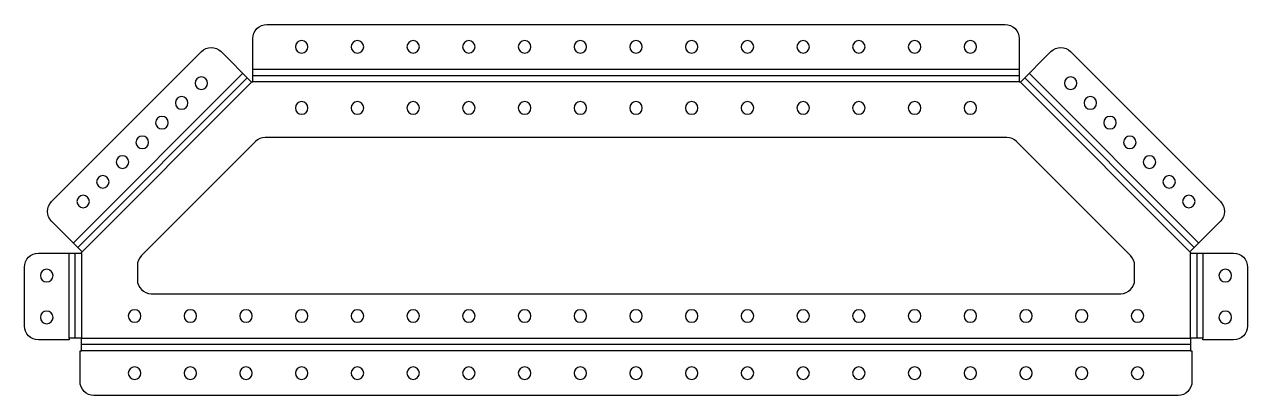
# Model space of a CAD drawing. Header units: millimetres. Extents: x -25 to 414, y 0 to 133.
import ezdxf

# ---------------------------------------------------------------- set-up
doc = ezdxf.new("R2010")
doc.units = ezdxf.units.MM

msp = doc.modelspace()

# ---------------------------------------------------------------- linework, layer by layer
at = {"layer": 'BEND'}
for p, q in [((57.05, 114.79), (332.12, 114.79)), ((-5.83, 53.09), (55.02, 113.94)), ((334.15, 113.94), (395.01, 53.09)), ((-6.68, 20.52), (-6.68, 51.06)), ((395.85, 51.06), (395.85, 20.52)), ((393.59, 18.26), (-4.41, 18.26))]:
    msp.add_line(p, q, dxfattribs=at)
at = {"layer": 'BEND_EXTENT'}
for p, q in [((-7.43, 54.69), (53.42, 115.54)), ((57.05, 117.05), (332.12, 117.05)), ((335.75, 115.54), (396.61, 54.69)), ((56.62, 112.34), (-4.23, 51.49)), ((332.12, 112.52), (57.05, 112.52)), ((393.41, 51.49), (332.55, 112.34)), ((-8.94, 20.52), (-8.94, 51.06)), ((-4.41, 51.06), (-4.41, 20.52)), ((393.59, 20.52), (393.59, 51.06)), ((398.11, 51.06), (398.11, 20.52)), ((-4.41, 20.52), (393.59, 20.52)), ((393.59, 16), (-4.41, 16))]:
    msp.add_line(p, q, dxfattribs=at)
at = {"layer": 'INTERIOR_PROFILES'}
msp.add_lwpolyline([(368.59, 36.52, 0.414214), (373.59, 41.52), (373.59, 46.61, 0.198912), (372.12, 50.15), (331.21, 91.06, 0.198912), (327.67, 92.52), (61.5, 92.52, 0.198912), (57.96, 91.06), (17.05, 50.15, 0.198912), (15.59, 46.61), (15.59, 41.52, 0.414214), (20.59, 36.52)], format="xyb", close=True, dxfattribs=at)
at = {"layer": 'INTERIOR_PROFILES', "extrusion": (0, 0, -1)}
for centre in [(-74.59, 125.05), (-94.59, 125.05), (-114.59, 125.05), (-134.59, 125.05), (-154.59, 125.05), (-174.59, 125.05), (-194.59, 125.05), (-214.59, 125.05), (-234.59, 125.05), (-254.59, 125.05), (-274.59, 125.05), (-294.59, 125.05), (-314.59, 125.05), (-38.55, 111.99), (-350.62, 111.99), (-31.48, 104.92), (-74.59, 103.13), (-94.59, 103.13), (-114.59, 103.13), (-134.59, 103.13), (-154.59, 103.13), (-174.59, 103.13), (-194.59, 103.13), (-214.59, 103.13), (-234.59, 103.13), (-254.59, 103.13), (-274.59, 103.13), (-294.59, 103.13), (-314.59, 103.13), (-357.69, 104.92), (-24.41, 97.84), (-364.76, 97.84), (-17.34, 90.77), (-371.84, 90.77), (-10.27, 83.7), (-378.91, 83.7), (-3.19, 76.63), (-385.98, 76.63), (3.88, 69.56), (-393.05, 69.56), (16.94, 43), (-406.11, 43), (-14.59, 28.52), (-34.59, 28.52), (-54.59, 28.52), (-74.59, 28.52), (-94.59, 28.52), (-114.59, 28.52), (-134.59, 28.52), (-154.59, 28.52), (-174.59, 28.52), (-194.59, 28.52), (-214.59, 28.52), (-234.59, 28.52), (-254.59, 28.52), (-274.59, 28.52), (-294.59, 28.52), (-314.59, 28.52), (-334.59, 28.52), (-354.59, 28.52), (-374.59, 28.52), (16.94, 28), (-406.11, 28), (-14.59, 8), (-34.59, 8), (-54.59, 8), (-74.59, 8), (-94.59, 8), (-114.59, 8), (-134.59, 8), (-154.59, 8), (-174.59, 8), (-194.59, 8), (-214.59, 8), (-234.59, 8), (-254.59, 8), (-274.59, 8), (-294.59, 8), (-314.59, 8), (-334.59, 8), (-354.59, 8), (-374.59, 8)]:
    msp.add_circle(centre, 2.25, dxfattribs=at)
at = {"layer": 'OUTER_PROFILES'}
msp.add_lwpolyline([(57.05, 128.05, -0.414214), (62.05, 133.05), (327.12, 133.05, -0.414214), (332.12, 128.05), (332.12, 112.52), (332.37, 112.52), (332.55, 112.34), (343.53, 123.32, -0.414214), (350.6, 123.32), (404.38, 69.54, -0.414214), (404.38, 62.47), (393.41, 51.49), (393.59, 51.31), (393.59, 51.06), (409.11, 51.06, -0.414214), (414.11, 46.06), (414.11, 24.94, -0.414214), (409.11, 19.94), (398.11, 19.94), (398.11, 20.52), (393.59, 20.52), (393.59, 16), (394.17, 16), (394.17, 5, -0.414214), (389.17, 0), (0, 0, -0.414214), (-5, 5), (-5, 16), (-4.41, 16), (-4.41, 20.52), (-8.94, 20.52), (-8.94, 19.94), (-19.94, 19.94, -0.414214), (-24.94, 24.94), (-24.94, 46.06, -0.414214), (-19.94, 51.06), (-4.41, 51.06), (-4.41, 51.31), (-4.23, 51.49), (-15.21, 62.47, -0.414214), (-15.21, 69.54), (38.57, 123.32, -0.414214), (45.64, 123.32), (56.62, 112.34), (56.8, 112.52), (57.05, 112.52)], format="xyb", close=True, dxfattribs=at)

doc.saveas('drawing.dxf')
